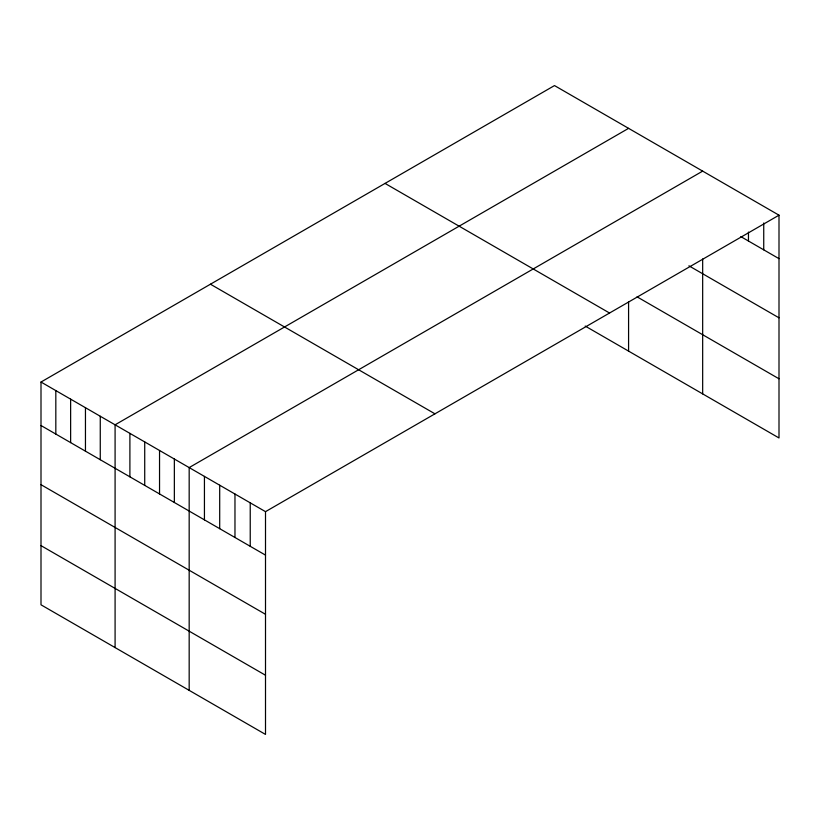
<?xml version="1.0" encoding="UTF-8"?>
<svg xmlns="http://www.w3.org/2000/svg" width="820" height="820" viewBox="0 0 820 820"><rect width="100%" height="100%" fill="white"/><g stroke="black" fill="none" stroke-linecap="round" stroke-linejoin="round"><path stroke-width="1.23" d="M41 382.038L265.506 511.659L265.506 734.423L41 604.811L41 382.038L554.494 85.577L779 215.188L779 437.962L585.193 326.063M628.581 128.35L115.087 424.811L115.087 647.585M702.668 171.124L189.174 467.584L189.174 690.358M265.506 511.659L779 215.188M740.839 236.621L779 258.659M688.913 265.813L779 317.822M637.048 296.84L779 378.789M385.041 183.413L609.547 313.025M210.453 284.212L434.959 413.823M41 425.508L265.506 555.12M41 484.681L265.506 614.293M41 545.638L265.506 675.249M763.738 222.999L763.738 249.844M748.465 232.08L748.465 241.029M702.668 258.966L702.668 393.887M628.581 301.811L628.581 351.114M250.233 502.844L250.233 546.304M234.971 494.029L234.971 537.489M219.698 485.214L219.698 528.685M204.436 476.399L204.436 519.87M174.352 459.036L174.352 502.496M159.541 450.477L159.541 493.947M144.72 441.918L144.72 485.389M129.898 433.37L129.898 476.83M100.265 416.263L100.265 459.723M85.454 407.704L85.454 451.174M70.633 399.145L70.633 442.615M55.821 390.597L55.821 434.057"/></g></svg>
